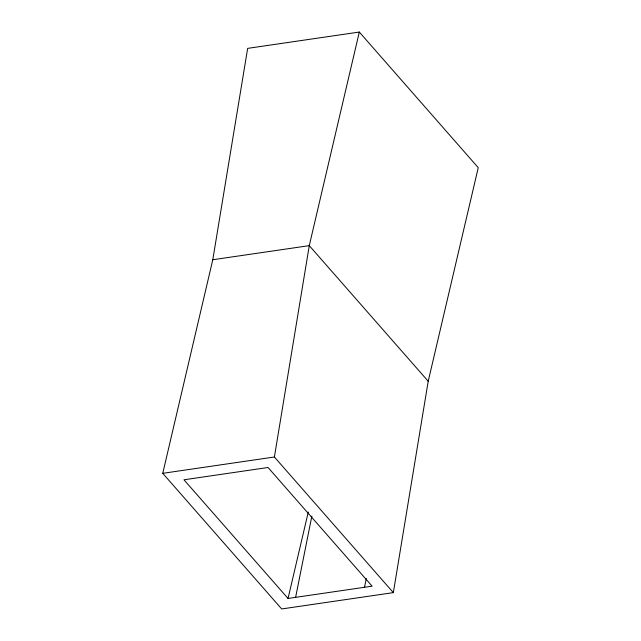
<?xml version="1.0" encoding="UTF-8"?>
<svg xmlns="http://www.w3.org/2000/svg" width="641" height="641" viewBox="0 0 641 641"><rect width="100%" height="100%" fill="white"/><g stroke="black" fill="none" stroke-linecap="round" stroke-linejoin="round"><path stroke-width="0.96" d="M212.788 259.741L247.666 48.371L359.313 32.05L478.25 167.678L428.212 381.259L393.334 592.629L281.687 608.95L162.75 473.322L212.788 259.741L309.274 245.639L428.212 381.259M393.334 592.629L274.396 457.001L309.274 245.639L359.313 32.05M295.621 597.348L311.863 516.077M364.537 587.276L366.299 578.462M288.041 598.462L183.967 479.788L268.042 467.497L372.117 586.17L288.041 598.462L308.281 512.055M162.75 473.322L274.396 457.001"/></g></svg>
